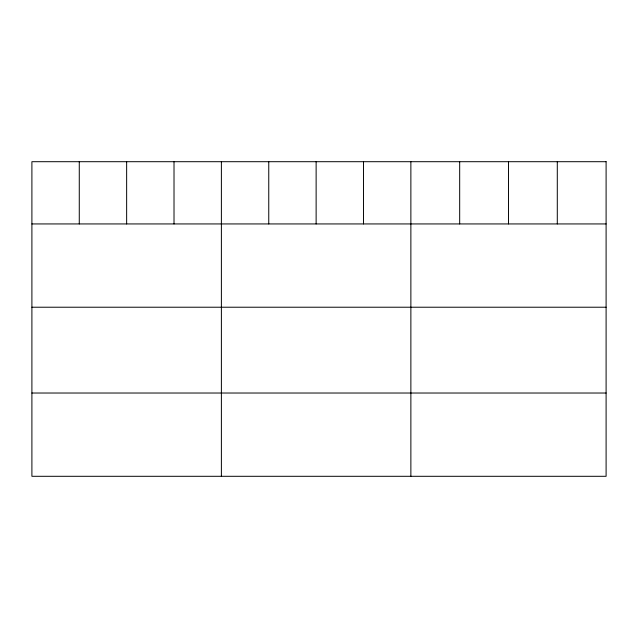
<?xml version="1.0" encoding="UTF-8"?>
<svg xmlns="http://www.w3.org/2000/svg" width="638" height="638" viewBox="0 0 638 638"><rect width="100%" height="100%" fill="white"/><g stroke="black" fill="none" stroke-linecap="round" stroke-linejoin="round"><path stroke-width="0.96" d="M31.9 223.938L606.1 223.938M31.9 307.221L606.1 307.221M31.9 393.024L606.1 393.024M557.293 161.701L557.293 223.938M508.486 161.701L508.486 223.938M459.679 161.701L459.679 223.938M410.872 161.701L410.872 476.299M363.5 161.701L363.5 223.938M316.129 161.701L316.129 223.938M268.757 161.701L268.757 223.938M221.386 161.701L221.386 476.299M174.014 161.701L174.014 223.938M126.643 161.701L126.643 223.938M79.272 161.701L79.272 223.938M606.1 161.701L31.9 161.701L31.9 476.299L606.1 476.299L606.1 161.701"/></g></svg>
